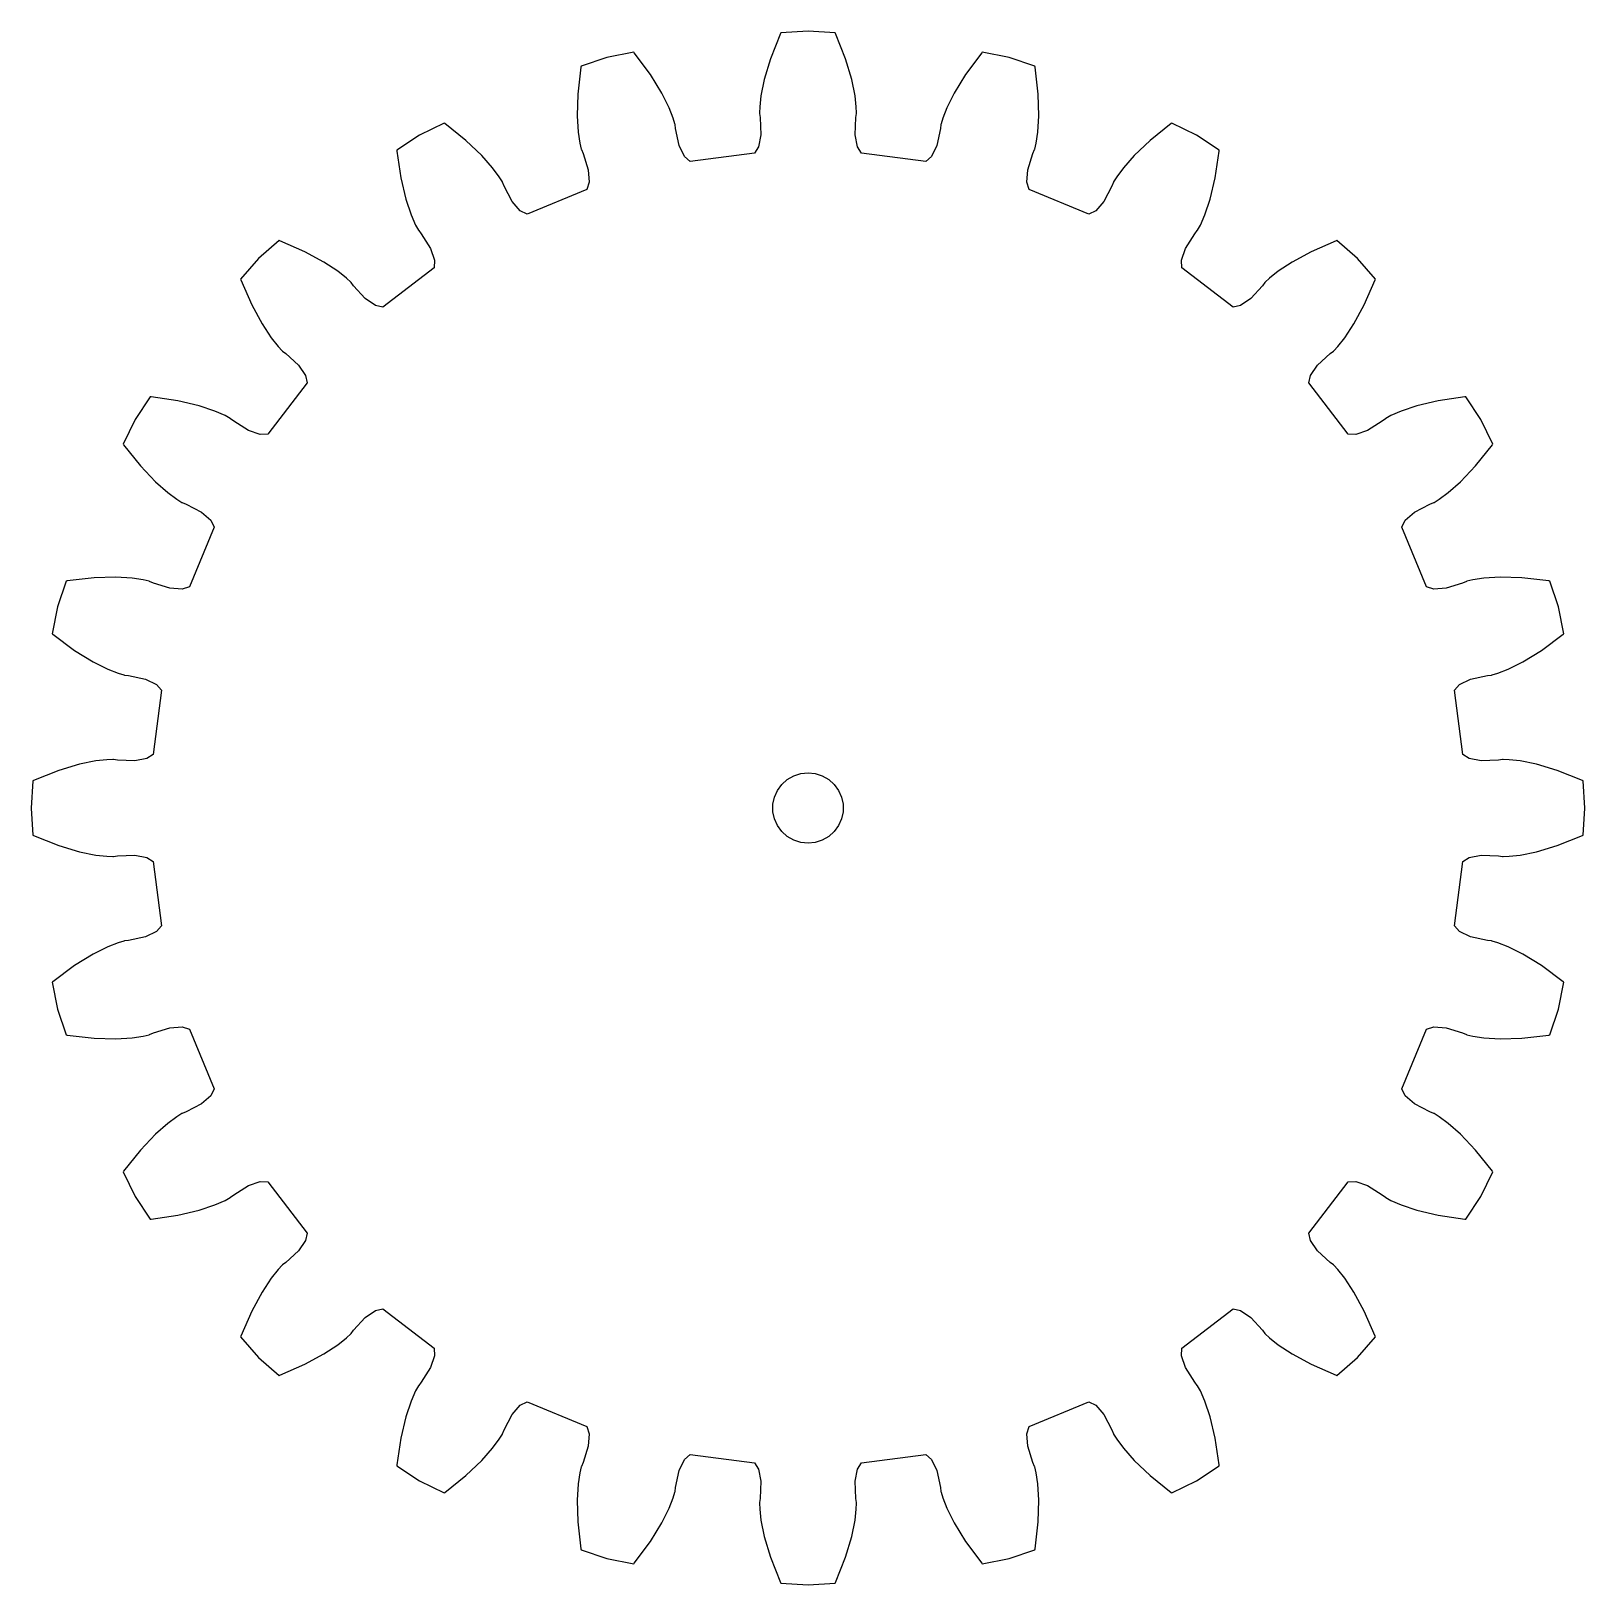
# Model space of a CAD drawing. Header units: metres. Extents: x -33.1 to 33.1, y -33.1 to 33.1.
import ezdxf

# ---------------------------------------------------------------- set-up
doc = ezdxf.new("R2010")
doc.units = ezdxf.units.M

msp = doc.modelspace()

# ---------------------------------------------------------------- linework, layer by layer
for p, q in [((0, 33.104), (-1.16, 33.028)), ((1.16, 33.028), (0, 33.104)), ((-1.175, 32.997), (-1.6, 31.924)), ((-1.16, 33.028), (-1.175, 32.997)), ((1.175, 32.997), (1.16, 33.028)), ((1.6, 31.924), (1.175, 32.997)), ((-8.568, 31.976), (-9.669, 31.603)), ((-7.428, 32.203), (-8.568, 31.976)), ((-7.405, 32.177), (-7.428, 32.203)), ((-6.717, 31.25), (-7.405, 32.177)), ((-1.6, 31.924), (-1.864, 31.034)), ((1.864, 31.034), (1.6, 31.924)), ((7.405, 32.177), (6.717, 31.25)), ((7.428, 32.203), (7.405, 32.177)), ((8.568, 31.976), (7.428, 32.203)), ((9.669, 31.603), (8.568, 31.976)), ((-9.676, 31.569), (-9.808, 30.422)), ((-9.669, 31.603), (-9.676, 31.569)), ((-6.232, 30.459), (-6.717, 31.25)), ((6.717, 31.25), (6.232, 30.459)), ((9.676, 31.569), (9.669, 31.603)), ((9.808, 30.422), (9.676, 31.569)), ((-5.918, 29.831), (-6.232, 30.459)), ((-1.864, 31.034), (-2.005, 30.346)), ((2.005, 30.346), (1.864, 31.034)), ((6.232, 30.459), (5.918, 29.831)), ((-9.808, 30.422), (-9.833, 29.494)), ((-5.743, 29.388), (-5.918, 29.831)), ((-2.059, 29.873), (-2.066, 29.622)), ((-2.005, 30.346), (-2.059, 29.873)), ((2.059, 29.873), (2.005, 30.346)), ((2.066, 29.622), (2.059, 29.873)), ((5.918, 29.831), (5.743, 29.388)), ((9.833, 29.494), (9.808, 30.422)), ((-15.509, 29.183), (-16.552, 28.669)), ((-15.481, 29.164), (-15.509, 29.183)), ((-14.577, 28.447), (-15.481, 29.164)), ((-9.833, 29.494), (-9.791, 28.793)), ((-5.671, 29.147), (-5.743, 29.388)), ((-5.666, 29.123), (-5.671, 29.147)), ((-2.066, 29.622), (-2.065, 29.597)), ((-2.065, 29.597), (-2.038, 29.421)), ((-2.038, 29.421), (-2.01, 28.685)), ((2.01, 28.685), (2.038, 29.421)), ((2.038, 29.421), (2.065, 29.597)), ((2.065, 29.597), (2.066, 29.622)), ((5.671, 29.147), (5.666, 29.123)), ((5.743, 29.388), (5.671, 29.147)), ((9.791, 28.793), (9.833, 29.494)), ((15.481, 29.164), (14.577, 28.447)), ((15.509, 29.183), (15.481, 29.164)), ((16.552, 28.669), (15.509, 29.183)), ((-16.552, 28.669), (-17.519, 28.023)), ((-9.791, 28.793), (-9.721, 28.322)), ((-5.646, 28.946), (-5.666, 29.123)), ((-5.483, 28.227), (-5.646, 28.946)), ((-2.01, 28.685), (-2.105, 28.173)), ((2.105, 28.173), (2.01, 28.685)), ((5.646, 28.946), (5.483, 28.227)), ((5.666, 29.123), (5.646, 28.946)), ((9.721, 28.322), (9.791, 28.793)), ((17.519, 28.023), (16.552, 28.669)), ((-17.519, 28.023), (-17.517, 27.989)), ((-17.517, 27.989), (-17.347, 26.847)), ((-13.903, 27.808), (-14.577, 28.447)), ((-13.437, 27.283), (-13.903, 27.808)), ((-9.721, 28.322), (-9.662, 28.078)), ((-9.662, 28.078), (-9.655, 28.055)), ((-9.655, 28.055), (-9.583, 27.891)), ((-9.583, 27.891), (-9.365, 27.187)), ((-5.258, 27.758), (-5.483, 28.227)), ((-2.286, 27.902), (-5.014, 27.542)), ((-2.105, 28.173), (-2.286, 27.902)), ((2.286, 27.902), (2.105, 28.173)), ((5.014, 27.542), (2.286, 27.902)), ((5.483, 28.227), (5.258, 27.758)), ((9.365, 27.187), (9.583, 27.891)), ((9.583, 27.891), (9.655, 28.055)), ((9.655, 28.055), (9.662, 28.078)), ((9.662, 28.078), (9.721, 28.322)), ((13.903, 27.808), (13.437, 27.283)), ((14.577, 28.447), (13.903, 27.808)), ((17.347, 26.847), (17.517, 27.989)), ((17.517, 27.989), (17.519, 28.023)), ((-13.153, 26.9), (-13.437, 27.283)), ((-9.365, 27.187), (-9.325, 26.669)), ((-5.014, 27.542), (-5.258, 27.758)), ((5.258, 27.758), (5.014, 27.542)), ((9.325, 26.669), (9.365, 27.187)), ((13.437, 27.283), (13.153, 26.9)), ((-17.347, 26.847), (-17.131, 25.944)), ((-13.022, 26.687), (-13.153, 26.9)), ((-13.011, 26.664), (-13.022, 26.687)), ((-12.945, 26.498), (-13.011, 26.664)), ((-12.602, 25.846), (-12.945, 26.498)), ((-9.325, 26.669), (-9.429, 26.359)), ((9.429, 26.359), (9.325, 26.669)), ((12.945, 26.498), (12.602, 25.846)), ((13.011, 26.664), (12.945, 26.498)), ((13.022, 26.687), (13.011, 26.664)), ((13.153, 26.9), (13.022, 26.687)), ((17.131, 25.944), (17.347, 26.847)), ((-17.131, 25.944), (-16.909, 25.278)), ((-12.263, 25.452), (-12.602, 25.846)), ((-9.429, 26.359), (-11.971, 25.306)), ((11.971, 25.306), (9.429, 26.359)), ((12.602, 25.846), (12.263, 25.452)), ((16.909, 25.278), (17.131, 25.944)), ((-16.909, 25.278), (-16.72, 24.841)), ((-11.971, 25.306), (-12.263, 25.452)), ((12.263, 25.452), (11.971, 25.306)), ((16.72, 24.841), (16.909, 25.278)), ((-16.72, 24.841), (-16.6, 24.621)), ((-16.6, 24.621), (-16.587, 24.6)), ((-16.587, 24.6), (-16.476, 24.46)), ((16.476, 24.46), (16.587, 24.6)), ((16.587, 24.6), (16.6, 24.621)), ((16.6, 24.621), (16.72, 24.841)), ((-22.534, 24.175), (-23.408, 23.408)), ((-22.501, 24.164), (-22.534, 24.175)), ((-21.443, 23.705), (-22.501, 24.164)), ((-16.476, 24.46), (-16.083, 23.837)), ((-16.083, 23.837), (-15.91, 23.346)), ((15.91, 23.346), (16.083, 23.837)), ((16.083, 23.837), (16.476, 24.46)), ((22.501, 24.164), (21.443, 23.705)), ((22.534, 24.175), (22.501, 24.164)), ((23.408, 23.408), (22.534, 24.175)), ((-23.408, 23.408), (-24.175, 22.534)), ((-20.626, 23.263), (-21.443, 23.705)), ((-20.04, 22.875), (-20.626, 23.263)), ((-15.91, 23.346), (-15.93, 23.021)), ((15.93, 23.021), (15.91, 23.346)), ((20.626, 23.263), (20.04, 22.875)), ((21.443, 23.705), (20.626, 23.263)), ((24.175, 22.534), (23.408, 23.408)), ((-24.175, 22.534), (-24.164, 22.501)), ((-19.667, 22.579), (-20.04, 22.875)), ((-19.485, 22.407), (-19.667, 22.579)), ((-15.93, 23.021), (-18.113, 21.346)), ((18.113, 21.346), (15.93, 23.021)), ((19.667, 22.579), (19.485, 22.407)), ((20.04, 22.875), (19.667, 22.579)), ((24.164, 22.501), (24.175, 22.534)), ((-24.164, 22.501), (-23.705, 21.443)), ((-19.469, 22.388), (-19.485, 22.407)), ((-19.362, 22.245), (-19.469, 22.388)), ((-18.862, 21.704), (-19.362, 22.245)), ((19.362, 22.245), (18.862, 21.704)), ((19.469, 22.388), (19.362, 22.245)), ((19.485, 22.407), (19.469, 22.388)), ((23.705, 21.443), (24.164, 22.501)), ((-23.705, 21.443), (-23.263, 20.626)), ((-18.433, 21.41), (-18.862, 21.704)), ((-18.113, 21.346), (-18.433, 21.41)), ((18.433, 21.41), (18.113, 21.346)), ((18.862, 21.704), (18.433, 21.41)), ((23.263, 20.626), (23.705, 21.443)), ((-23.263, 20.626), (-22.875, 20.04)), ((22.875, 20.04), (23.263, 20.626)), ((-22.875, 20.04), (-22.579, 19.667)), ((22.579, 19.667), (22.875, 20.04)), ((-22.579, 19.667), (-22.407, 19.485)), ((-22.407, 19.485), (-22.388, 19.469)), ((-22.388, 19.469), (-22.245, 19.362)), ((-22.245, 19.362), (-21.704, 18.862)), ((21.704, 18.862), (22.245, 19.362)), ((22.245, 19.362), (22.388, 19.469)), ((22.388, 19.469), (22.407, 19.485)), ((22.407, 19.485), (22.579, 19.667)), ((-21.704, 18.862), (-21.41, 18.433)), ((21.41, 18.433), (21.704, 18.862)), ((-21.346, 18.113), (-23.021, 15.93)), ((-21.41, 18.433), (-21.346, 18.113)), ((21.346, 18.113), (21.41, 18.433)), ((23.021, 15.93), (21.346, 18.113)), ((-28.023, 17.519), (-28.669, 16.552)), ((-27.989, 17.517), (-28.023, 17.519)), ((-26.847, 17.347), (-27.989, 17.517)), ((-25.944, 17.131), (-26.847, 17.347)), ((26.847, 17.347), (25.944, 17.131)), ((27.989, 17.517), (26.847, 17.347)), ((28.023, 17.519), (27.989, 17.517)), ((28.669, 16.552), (28.023, 17.519)), ((-28.669, 16.552), (-29.183, 15.509)), ((-25.278, 16.909), (-25.944, 17.131)), ((-24.841, 16.72), (-25.278, 16.909)), ((-24.621, 16.6), (-24.841, 16.72)), ((-24.6, 16.587), (-24.621, 16.6)), ((-24.46, 16.476), (-24.6, 16.587)), ((24.6, 16.587), (24.46, 16.476)), ((24.621, 16.6), (24.6, 16.587)), ((24.841, 16.72), (24.621, 16.6)), ((25.278, 16.909), (24.841, 16.72)), ((25.944, 17.131), (25.278, 16.909)), ((-23.837, 16.083), (-24.46, 16.476)), ((-23.346, 15.91), (-23.837, 16.083)), ((-23.021, 15.93), (-23.346, 15.91)), ((23.346, 15.91), (23.021, 15.93)), ((23.837, 16.083), (23.346, 15.91)), ((24.46, 16.476), (23.837, 16.083)), ((29.183, 15.509), (28.669, 16.552)), ((-29.183, 15.509), (-29.164, 15.481)), ((-29.164, 15.481), (-28.447, 14.577)), ((28.447, 14.577), (29.164, 15.481)), ((29.164, 15.481), (29.183, 15.509)), ((-28.447, 14.577), (-27.808, 13.903)), ((27.808, 13.903), (28.447, 14.577)), ((-27.808, 13.903), (-27.283, 13.437)), ((-27.283, 13.437), (-26.9, 13.153)), ((26.9, 13.153), (27.283, 13.437)), ((27.283, 13.437), (27.808, 13.903)), ((-26.9, 13.153), (-26.687, 13.022)), ((-26.687, 13.022), (-26.664, 13.011)), ((-26.664, 13.011), (-26.498, 12.945)), ((-26.498, 12.945), (-25.846, 12.602)), ((-25.846, 12.602), (-25.452, 12.263)), ((25.452, 12.263), (25.846, 12.602)), ((25.846, 12.602), (26.498, 12.945)), ((26.498, 12.945), (26.664, 13.011)), ((26.664, 13.011), (26.687, 13.022)), ((26.687, 13.022), (26.9, 13.153)), ((-25.306, 11.971), (-26.359, 9.429)), ((-25.452, 12.263), (-25.306, 11.971)), ((25.306, 11.971), (25.452, 12.263)), ((26.359, 9.429), (25.306, 11.971)), ((-31.603, 9.669), (-31.976, 8.568)), ((-31.569, 9.676), (-31.603, 9.669)), ((-30.422, 9.808), (-31.569, 9.676)), ((-29.494, 9.833), (-30.422, 9.808)), ((-28.793, 9.791), (-29.494, 9.833)), ((-28.322, 9.721), (-28.793, 9.791)), ((-28.078, 9.662), (-28.322, 9.721)), ((-28.055, 9.655), (-28.078, 9.662)), ((-27.891, 9.583), (-28.055, 9.655)), ((-27.187, 9.365), (-27.891, 9.583)), ((-26.669, 9.325), (-27.187, 9.365)), ((-26.359, 9.429), (-26.669, 9.325)), ((26.669, 9.325), (26.359, 9.429)), ((27.187, 9.365), (26.669, 9.325)), ((27.891, 9.583), (27.187, 9.365)), ((28.055, 9.655), (27.891, 9.583)), ((28.078, 9.662), (28.055, 9.655)), ((28.322, 9.721), (28.078, 9.662)), ((28.793, 9.791), (28.322, 9.721)), ((29.494, 9.833), (28.793, 9.791)), ((30.422, 9.808), (29.494, 9.833)), ((31.569, 9.676), (30.422, 9.808)), ((31.603, 9.669), (31.569, 9.676)), ((31.976, 8.568), (31.603, 9.669)), ((-31.976, 8.568), (-32.203, 7.428)), ((32.203, 7.428), (31.976, 8.568)), ((-32.203, 7.428), (-32.177, 7.405)), ((-32.177, 7.405), (-31.25, 6.717)), ((31.25, 6.717), (32.177, 7.405)), ((32.177, 7.405), (32.203, 7.428)), ((-31.25, 6.717), (-30.459, 6.232)), ((30.459, 6.232), (31.25, 6.717)), ((-30.459, 6.232), (-29.831, 5.918)), ((29.831, 5.918), (30.459, 6.232)), ((-29.831, 5.918), (-29.388, 5.743)), ((-29.388, 5.743), (-29.147, 5.671)), ((-29.147, 5.671), (-29.123, 5.666)), ((-29.123, 5.666), (-28.946, 5.646)), ((-28.946, 5.646), (-28.227, 5.483)), ((-28.227, 5.483), (-27.758, 5.258)), ((27.758, 5.258), (28.227, 5.483)), ((28.227, 5.483), (28.946, 5.646)), ((28.946, 5.646), (29.123, 5.666)), ((29.123, 5.666), (29.147, 5.671)), ((29.147, 5.671), (29.388, 5.743)), ((29.388, 5.743), (29.831, 5.918)), ((-27.542, 5.014), (-27.902, 2.286)), ((-27.758, 5.258), (-27.542, 5.014)), ((27.542, 5.014), (27.758, 5.258)), ((27.902, 2.286), (27.542, 5.014)), ((-30.346, 2.005), (-31.034, 1.864)), ((-29.873, 2.059), (-30.346, 2.005)), ((-29.622, 2.066), (-29.873, 2.059)), ((-29.597, 2.065), (-29.622, 2.066)), ((-29.421, 2.038), (-29.597, 2.065)), ((-28.685, 2.01), (-29.421, 2.038)), ((-28.173, 2.105), (-28.685, 2.01)), ((-27.902, 2.286), (-28.173, 2.105)), ((28.173, 2.105), (27.902, 2.286)), ((28.685, 2.01), (28.173, 2.105)), ((29.421, 2.038), (28.685, 2.01)), ((29.597, 2.065), (29.421, 2.038)), ((29.622, 2.066), (29.597, 2.065)), ((29.873, 2.059), (29.622, 2.066)), ((30.346, 2.005), (29.873, 2.059)), ((31.034, 1.864), (30.346, 2.005)), ((-31.924, 1.6), (-32.997, 1.175)), ((-31.034, 1.864), (-31.924, 1.6)), ((-0.882, 1.214), (-0.61, 1.37)), ((-0.61, 1.37), (-0.312, 1.467)), ((-0.312, 1.467), (0, 1.5)), ((0, 1.5), (0.312, 1.467)), ((0.312, 1.467), (0.61, 1.37)), ((0.61, 1.37), (0.882, 1.214)), ((31.924, 1.6), (31.034, 1.864)), ((32.997, 1.175), (31.924, 1.6)), ((-33.028, 1.16), (-33.104, 0)), ((-32.997, 1.175), (-33.028, 1.16)), ((-1.427, 0.464), (-1.299, 0.75)), ((-1.299, 0.75), (-1.115, 1.004)), ((-1.115, 1.004), (-0.882, 1.214)), ((0.882, 1.214), (1.115, 1.004)), ((1.115, 1.004), (1.299, 0.75)), ((1.299, 0.75), (1.427, 0.464)), ((33.028, 1.16), (32.997, 1.175)), ((33.104, 0), (33.028, 1.16)), ((-1.492, 0.157), (-1.427, 0.464)), ((-1.492, -0.157), (-1.492, 0.157)), ((1.427, 0.464), (1.492, 0.157)), ((1.492, 0.157), (1.492, -0.157)), ((33.028, -1.16), (33.104, 0)), ((-33.104, 0), (-33.028, -1.16)), ((-1.427, -0.464), (-1.492, -0.157)), ((-1.299, -0.75), (-1.427, -0.464)), ((1.427, -0.464), (1.299, -0.75)), ((1.492, -0.157), (1.427, -0.464)), ((-33.028, -1.16), (-32.997, -1.175)), ((-32.997, -1.175), (-31.924, -1.6)), ((-1.115, -1.004), (-1.299, -0.75)), ((-0.882, -1.214), (-1.115, -1.004)), ((-0.61, -1.37), (-0.882, -1.214)), ((0.882, -1.214), (0.61, -1.37)), ((1.115, -1.004), (0.882, -1.214)), ((1.299, -0.75), (1.115, -1.004)), ((31.924, -1.6), (32.997, -1.175)), ((32.997, -1.175), (33.028, -1.16)), ((-31.924, -1.6), (-31.034, -1.864)), ((-31.034, -1.864), (-30.346, -2.005)), ((-0.312, -1.467), (-0.61, -1.37)), ((0, -1.5), (-0.312, -1.467)), ((0.312, -1.467), (0, -1.5)), ((0.61, -1.37), (0.312, -1.467)), ((30.346, -2.005), (31.034, -1.864)), ((31.034, -1.864), (31.924, -1.6)), ((-30.346, -2.005), (-29.873, -2.059)), ((-29.873, -2.059), (-29.622, -2.066)), ((-29.622, -2.066), (-29.597, -2.065)), ((-29.597, -2.065), (-29.421, -2.038)), ((-29.421, -2.038), (-28.685, -2.01)), ((-28.685, -2.01), (-28.173, -2.105)), ((-28.173, -2.105), (-27.902, -2.286)), ((-27.902, -2.286), (-27.542, -5.014)), ((27.542, -5.014), (27.902, -2.286)), ((27.902, -2.286), (28.173, -2.105)), ((28.173, -2.105), (28.685, -2.01)), ((28.685, -2.01), (29.421, -2.038)), ((29.421, -2.038), (29.597, -2.065)), ((29.597, -2.065), (29.622, -2.066)), ((29.622, -2.066), (29.873, -2.059)), ((29.873, -2.059), (30.346, -2.005)), ((-27.758, -5.258), (-28.227, -5.483)), ((-27.542, -5.014), (-27.758, -5.258)), ((27.758, -5.258), (27.542, -5.014)), ((28.227, -5.483), (27.758, -5.258)), ((-29.831, -5.918), (-30.459, -6.232)), ((-29.388, -5.743), (-29.831, -5.918)), ((-29.147, -5.671), (-29.388, -5.743)), ((-29.123, -5.666), (-29.147, -5.671)), ((-28.946, -5.646), (-29.123, -5.666)), ((-28.227, -5.483), (-28.946, -5.646)), ((28.946, -5.646), (28.227, -5.483)), ((29.123, -5.666), (28.946, -5.646)), ((29.147, -5.671), (29.123, -5.666)), ((29.388, -5.743), (29.147, -5.671)), ((29.831, -5.918), (29.388, -5.743)), ((30.459, -6.232), (29.831, -5.918)), ((-30.459, -6.232), (-31.25, -6.717)), ((31.25, -6.717), (30.459, -6.232)), ((-31.25, -6.717), (-32.177, -7.405)), ((32.177, -7.405), (31.25, -6.717)), ((-32.177, -7.405), (-32.203, -7.428)), ((-32.203, -7.428), (-31.976, -8.568)), ((31.976, -8.568), (32.203, -7.428)), ((32.203, -7.428), (32.177, -7.405)), ((-31.976, -8.568), (-31.603, -9.669)), ((31.603, -9.669), (31.976, -8.568)), ((-31.603, -9.669), (-31.569, -9.676)), ((-31.569, -9.676), (-30.422, -9.808)), ((-30.422, -9.808), (-29.494, -9.833)), ((-29.494, -9.833), (-28.793, -9.791)), ((-28.793, -9.791), (-28.322, -9.721)), ((-28.322, -9.721), (-28.078, -9.662)), ((-28.078, -9.662), (-28.055, -9.655)), ((-28.055, -9.655), (-27.891, -9.583)), ((-27.891, -9.583), (-27.187, -9.365)), ((-27.187, -9.365), (-26.669, -9.325)), ((-26.669, -9.325), (-26.359, -9.429)), ((-26.359, -9.429), (-25.306, -11.971)), ((25.306, -11.971), (26.359, -9.429)), ((26.359, -9.429), (26.669, -9.325)), ((26.669, -9.325), (27.187, -9.365)), ((27.187, -9.365), (27.891, -9.583)), ((27.891, -9.583), (28.055, -9.655)), ((28.055, -9.655), (28.078, -9.662)), ((28.078, -9.662), (28.322, -9.721)), ((28.322, -9.721), (28.793, -9.791)), ((28.793, -9.791), (29.494, -9.833)), ((29.494, -9.833), (30.422, -9.808)), ((30.422, -9.808), (31.569, -9.676)), ((31.569, -9.676), (31.603, -9.669)), ((-25.452, -12.263), (-25.846, -12.602)), ((-25.306, -11.971), (-25.452, -12.263)), ((25.452, -12.263), (25.306, -11.971)), ((25.846, -12.602), (25.452, -12.263)), ((-26.9, -13.153), (-27.283, -13.437)), ((-26.687, -13.022), (-26.9, -13.153)), ((-26.664, -13.011), (-26.687, -13.022)), ((-26.498, -12.945), (-26.664, -13.011)), ((-25.846, -12.602), (-26.498, -12.945)), ((26.498, -12.945), (25.846, -12.602)), ((26.664, -13.011), (26.498, -12.945)), ((26.687, -13.022), (26.664, -13.011)), ((26.9, -13.153), (26.687, -13.022)), ((27.283, -13.437), (26.9, -13.153)), ((-27.808, -13.903), (-28.447, -14.577)), ((-27.283, -13.437), (-27.808, -13.903)), ((27.808, -13.903), (27.283, -13.437)), ((28.447, -14.577), (27.808, -13.903)), ((-28.447, -14.577), (-29.164, -15.481)), ((29.164, -15.481), (28.447, -14.577)), ((-29.164, -15.481), (-29.183, -15.509)), ((-29.183, -15.509), (-28.669, -16.552)), ((28.669, -16.552), (29.183, -15.509)), ((29.183, -15.509), (29.164, -15.481)), ((-28.669, -16.552), (-28.023, -17.519)), ((-24.6, -16.587), (-24.46, -16.476)), ((-24.46, -16.476), (-23.837, -16.083)), ((-23.837, -16.083), (-23.346, -15.91)), ((-23.346, -15.91), (-23.021, -15.93)), ((-23.021, -15.93), (-21.346, -18.113)), ((21.346, -18.113), (23.021, -15.93)), ((23.021, -15.93), (23.346, -15.91)), ((23.346, -15.91), (23.837, -16.083)), ((23.837, -16.083), (24.46, -16.476)), ((24.46, -16.476), (24.6, -16.587)), ((28.023, -17.519), (28.669, -16.552)), ((-26.847, -17.347), (-25.944, -17.131)), ((-25.944, -17.131), (-25.278, -16.909)), ((-25.278, -16.909), (-24.841, -16.72)), ((-24.841, -16.72), (-24.621, -16.6)), ((-24.621, -16.6), (-24.6, -16.587)), ((24.6, -16.587), (24.621, -16.6)), ((24.621, -16.6), (24.841, -16.72)), ((24.841, -16.72), (25.278, -16.909)), ((25.278, -16.909), (25.944, -17.131)), ((25.944, -17.131), (26.847, -17.347)), ((-28.023, -17.519), (-27.989, -17.517)), ((-27.989, -17.517), (-26.847, -17.347)), ((26.847, -17.347), (27.989, -17.517)), ((27.989, -17.517), (28.023, -17.519)), ((-21.41, -18.433), (-21.704, -18.862)), ((-21.346, -18.113), (-21.41, -18.433)), ((21.41, -18.433), (21.346, -18.113)), ((21.704, -18.862), (21.41, -18.433)), ((-21.704, -18.862), (-22.245, -19.362)), ((22.245, -19.362), (21.704, -18.862)), ((-22.579, -19.667), (-22.875, -20.04)), ((-22.407, -19.485), (-22.579, -19.667)), ((-22.388, -19.469), (-22.407, -19.485)), ((-22.245, -19.362), (-22.388, -19.469)), ((22.388, -19.469), (22.245, -19.362)), ((22.407, -19.485), (22.388, -19.469)), ((22.579, -19.667), (22.407, -19.485)), ((22.875, -20.04), (22.579, -19.667)), ((-22.875, -20.04), (-23.263, -20.626)), ((23.263, -20.626), (22.875, -20.04)), ((-23.263, -20.626), (-23.705, -21.443)), ((23.705, -21.443), (23.263, -20.626)), ((-23.705, -21.443), (-24.164, -22.501)), ((-19.362, -22.245), (-18.862, -21.704)), ((-18.862, -21.704), (-18.433, -21.41)), ((-18.433, -21.41), (-18.113, -21.346)), ((-18.113, -21.346), (-15.93, -23.021)), ((15.93, -23.021), (18.113, -21.346)), ((18.113, -21.346), (18.433, -21.41)), ((18.433, -21.41), (18.862, -21.704)), ((18.862, -21.704), (19.362, -22.245)), ((24.164, -22.501), (23.705, -21.443)), ((-24.164, -22.501), (-24.175, -22.534)), ((-19.667, -22.579), (-19.485, -22.407)), ((-19.485, -22.407), (-19.469, -22.388)), ((-19.469, -22.388), (-19.362, -22.245)), ((19.362, -22.245), (19.469, -22.388)), ((19.469, -22.388), (19.485, -22.407)), ((19.485, -22.407), (19.667, -22.579)), ((24.175, -22.534), (24.164, -22.501)), ((-24.175, -22.534), (-23.408, -23.408)), ((-20.626, -23.263), (-20.04, -22.875)), ((-20.04, -22.875), (-19.667, -22.579)), ((-15.93, -23.021), (-15.91, -23.346)), ((15.91, -23.346), (15.93, -23.021)), ((19.667, -22.579), (20.04, -22.875)), ((20.04, -22.875), (20.626, -23.263)), ((23.408, -23.408), (24.175, -22.534)), ((-23.408, -23.408), (-22.534, -24.175)), ((-22.501, -24.164), (-21.443, -23.705)), ((-21.443, -23.705), (-20.626, -23.263)), ((-15.91, -23.346), (-16.083, -23.837)), ((16.083, -23.837), (15.91, -23.346)), ((20.626, -23.263), (21.443, -23.705)), ((21.443, -23.705), (22.501, -24.164)), ((22.534, -24.175), (23.408, -23.408)), ((-22.534, -24.175), (-22.501, -24.164)), ((-16.476, -24.46), (-16.587, -24.6)), ((-16.083, -23.837), (-16.476, -24.46)), ((16.476, -24.46), (16.083, -23.837)), ((16.587, -24.6), (16.476, -24.46)), ((22.501, -24.164), (22.534, -24.175)), ((-16.72, -24.841), (-16.909, -25.278)), ((-16.6, -24.621), (-16.72, -24.841)), ((-16.587, -24.6), (-16.6, -24.621)), ((16.6, -24.621), (16.587, -24.6)), ((16.72, -24.841), (16.6, -24.621)), ((16.909, -25.278), (16.72, -24.841)), ((-16.909, -25.278), (-17.131, -25.944)), ((-12.602, -25.846), (-12.263, -25.452)), ((-12.263, -25.452), (-11.971, -25.306)), ((-11.971, -25.306), (-9.429, -26.359)), ((9.429, -26.359), (11.971, -25.306)), ((11.971, -25.306), (12.263, -25.452)), ((12.263, -25.452), (12.602, -25.846)), ((17.131, -25.944), (16.909, -25.278)), ((-17.131, -25.944), (-17.347, -26.847)), ((-12.945, -26.498), (-12.602, -25.846)), ((-9.429, -26.359), (-9.325, -26.669)), ((9.325, -26.669), (9.429, -26.359)), ((12.602, -25.846), (12.945, -26.498)), ((17.347, -26.847), (17.131, -25.944)), ((-17.347, -26.847), (-17.517, -27.989)), ((-13.437, -27.283), (-13.153, -26.9)), ((-13.153, -26.9), (-13.022, -26.687)), ((-13.022, -26.687), (-13.011, -26.664)), ((-13.011, -26.664), (-12.945, -26.498)), ((-9.325, -26.669), (-9.365, -27.187)), ((9.365, -27.187), (9.325, -26.669)), ((12.945, -26.498), (13.011, -26.664)), ((13.011, -26.664), (13.022, -26.687)), ((13.022, -26.687), (13.153, -26.9)), ((13.153, -26.9), (13.437, -27.283)), ((17.517, -27.989), (17.347, -26.847)), ((-13.903, -27.808), (-13.437, -27.283)), ((-9.365, -27.187), (-9.583, -27.891)), ((-5.483, -28.227), (-5.258, -27.758)), ((-5.258, -27.758), (-5.014, -27.542)), ((-5.014, -27.542), (-2.286, -27.902)), ((2.286, -27.902), (5.014, -27.542)), ((5.014, -27.542), (5.258, -27.758)), ((5.258, -27.758), (5.483, -28.227)), ((9.583, -27.891), (9.365, -27.187)), ((13.437, -27.283), (13.903, -27.808)), ((-17.517, -27.989), (-17.519, -28.023)), ((-17.519, -28.023), (-16.552, -28.669)), ((-15.481, -29.164), (-14.577, -28.447)), ((-14.577, -28.447), (-13.903, -27.808)), ((-9.721, -28.322), (-9.791, -28.793)), ((-9.662, -28.078), (-9.721, -28.322)), ((-9.655, -28.055), (-9.662, -28.078)), ((-9.583, -27.891), (-9.655, -28.055)), ((-5.646, -28.946), (-5.483, -28.227)), ((-2.286, -27.902), (-2.105, -28.173)), ((-2.105, -28.173), (-2.01, -28.685)), ((2.01, -28.685), (2.105, -28.173)), ((2.105, -28.173), (2.286, -27.902)), ((5.483, -28.227), (5.646, -28.946)), ((9.655, -28.055), (9.583, -27.891)), ((9.662, -28.078), (9.655, -28.055)), ((9.721, -28.322), (9.662, -28.078)), ((9.791, -28.793), (9.721, -28.322)), ((13.903, -27.808), (14.577, -28.447)), ((14.577, -28.447), (15.481, -29.164)), ((16.552, -28.669), (17.519, -28.023)), ((17.519, -28.023), (17.517, -27.989)), ((-16.552, -28.669), (-15.509, -29.183)), ((-9.791, -28.793), (-9.833, -29.494)), ((-5.671, -29.147), (-5.666, -29.123)), ((-5.666, -29.123), (-5.646, -28.946)), ((-2.01, -28.685), (-2.038, -29.421)), ((2.038, -29.421), (2.01, -28.685)), ((5.646, -28.946), (5.666, -29.123)), ((5.666, -29.123), (5.671, -29.147)), ((9.833, -29.494), (9.791, -28.793)), ((15.509, -29.183), (16.552, -28.669)), ((-15.509, -29.183), (-15.481, -29.164)), ((-9.833, -29.494), (-9.808, -30.422)), ((-5.918, -29.831), (-5.743, -29.388)), ((-5.743, -29.388), (-5.671, -29.147)), ((-2.065, -29.597), (-2.066, -29.622)), ((-2.066, -29.622), (-2.059, -29.873)), ((-2.038, -29.421), (-2.065, -29.597)), ((2.065, -29.597), (2.038, -29.421)), ((2.059, -29.873), (2.066, -29.622)), ((2.066, -29.622), (2.065, -29.597)), ((5.671, -29.147), (5.743, -29.388)), ((5.743, -29.388), (5.918, -29.831)), ((9.808, -30.422), (9.833, -29.494)), ((15.481, -29.164), (15.509, -29.183)), ((-9.808, -30.422), (-9.676, -31.569)), ((-6.232, -30.459), (-5.918, -29.831)), ((-2.059, -29.873), (-2.005, -30.346)), ((-2.005, -30.346), (-1.864, -31.034)), ((1.864, -31.034), (2.005, -30.346)), ((2.005, -30.346), (2.059, -29.873)), ((5.918, -29.831), (6.232, -30.459)), ((9.676, -31.569), (9.808, -30.422)), ((-6.717, -31.25), (-6.232, -30.459)), ((-1.864, -31.034), (-1.6, -31.924)), ((1.6, -31.924), (1.864, -31.034)), ((6.232, -30.459), (6.717, -31.25)), ((-9.676, -31.569), (-9.669, -31.603)), ((-9.669, -31.603), (-8.568, -31.976)), ((-7.405, -32.177), (-6.717, -31.25)), ((6.717, -31.25), (7.405, -32.177)), ((8.568, -31.976), (9.669, -31.603)), ((9.669, -31.603), (9.676, -31.569)), ((-8.568, -31.976), (-7.428, -32.203)), ((-7.428, -32.203), (-7.405, -32.177)), ((-1.6, -31.924), (-1.175, -32.997)), ((1.175, -32.997), (1.6, -31.924)), ((7.405, -32.177), (7.428, -32.203)), ((7.428, -32.203), (8.568, -31.976)), ((-1.175, -32.997), (-1.16, -33.028)), ((-1.16, -33.028), (0, -33.104)), ((0, -33.104), (1.16, -33.028)), ((1.16, -33.028), (1.175, -32.997))]:
    msp.add_line(p, q)

doc.saveas('drawing.dxf')
